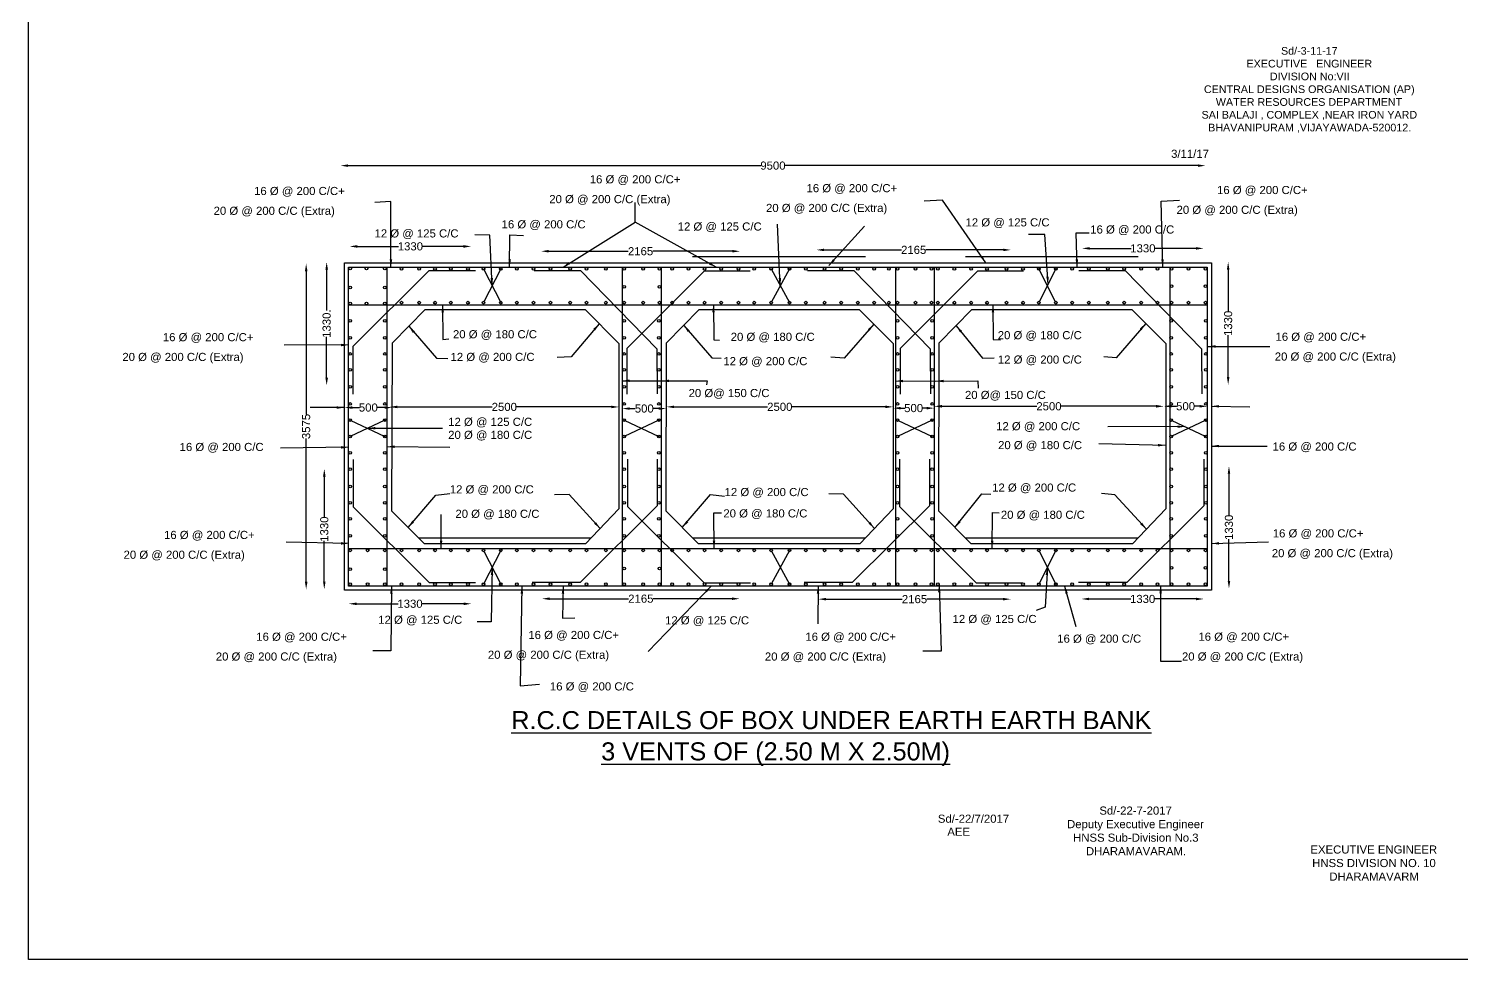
# Model space of a CAD drawing. Header units: millimetres. Extents: x 1713266 to 1740722, y 45603266 to 45623610.
# Drawn here: x 1713266 to 1729144, y 45603266 to 45613579 of the extents above; entities that cross this region are included whole.
import ezdxf

# ---------------------------------------------------------------- set-up
doc = ezdxf.new("R2010")
doc.units = ezdxf.units.MM
doc.header["$MEASUREMENT"] = 0
for name, color, linetype in [('DIMENSION', 7, 'Continuous'), ('DRAWING', 2, 'Continuous'), ('TEXT', 7, 'Continuous')]:
    doc.layers.add(name, color=color, linetype=linetype)
doc.styles.get("Standard").update_dxf_attribs({"font": 'arial.ttf', "height": 90})
doc.dimstyles.get("Standard").update_dxf_attribs({"dimtxt": 100, "dimasz": 85, "dimexe": 0.18, "dimexo": 0.0625, "dimgap": 0.09, "dimtad": 0, "dimdec": 0, "dimzin": 0, "dimdsep": 46, "dimtxsty": 'Standard', "dimcen": 0.09, "dimse1": 1, "dimse2": 1, "dimadec": 0, "dimazin": 0, "dimtfac": 1, "dimtdec": 0, "dimtofl": 0, "dimtmove": 0, "dimatfit": 3, "dimfxl": 1, "dimtolj": 1, "dimtzin": 0, "dimarcsym": 0})

# ---------------------------------------------------------------- blocks, each defined once
blk = doc.blocks.new('*D75')
at = {"layer": 'Defpoints', "color": 0, "transparency": 16777216}
for p in [(1716722, 45612042), (1726308, 45612061), (1726308, 45612052)]:
    blk.add_point(p, dxfattribs=at)
at = {"layer": 'DIMENSION', "color": 0, "lineweight": -2, "transparency": 16777216}
for p, q in [((1716807, 45612061), (1721381, 45612061)), ((1726224, 45612061), (1721650, 45612061))]:
    blk.add_line(p, q, dxfattribs=at)
at = {"layer": 'DIMENSION', "color": 0, "transparency": 16777216}
for points in [[(1716807, 45612075), (1716807, 45612047), (1716722, 45612061)], [(1726224, 45612075), (1726224, 45612047), (1726308, 45612061)]]:
    blk.add_solid(points, dxfattribs=at)
at = {"layer": 'DIMENSION', "color": 0, "transparency": 16777216, "insert": (1721515, 45612061), "char_height": 90, "attachment_point": 5}
blk.add_mtext('\\A1;9500', dxfattribs=at)
blk = doc.blocks.new('*D76')
at = {"layer": 'Defpoints', "color": 0, "transparency": 16777216}
for p in [(1716824, 45611156), (1718170, 45611171), (1718170, 45611166)]:
    blk.add_point(p, dxfattribs=at)
at = {"layer": 'DIMENSION', "color": 0, "lineweight": -2, "transparency": 16777216}
for p, q in [((1716909, 45611166), (1717367, 45611166)), ((1718085, 45611166), (1717627, 45611166))]:
    blk.add_line(p, q, dxfattribs=at)
at = {"layer": 'DIMENSION', "color": 0, "transparency": 16777216}
for points in [[(1716909, 45611180), (1716909, 45611151), (1716824, 45611166)], [(1718085, 45611180), (1718085, 45611151), (1718170, 45611166)]]:
    blk.add_solid(points, dxfattribs=at)
at = {"layer": 'DIMENSION', "color": 0, "transparency": 16777216, "insert": (1717497, 45611166), "char_height": 90, "attachment_point": 5}
blk.add_mtext('\\A1;1330', dxfattribs=at)
blk = doc.blocks.new('*D77')
at = {"layer": 'Defpoints', "color": 0, "transparency": 16777216}
for p in [(1718946, 45611122), (1721150, 45611124), (1721150, 45611112)]:
    blk.add_point(p, dxfattribs=at)
at = {"layer": 'DIMENSION', "color": 0, "lineweight": -2, "transparency": 16777216}
for p, q in [((1719030, 45611112), (1719912, 45611112)), ((1721064, 45611112), (1720183, 45611112))]:
    blk.add_line(p, q, dxfattribs=at)
at = {"layer": 'DIMENSION', "color": 0, "transparency": 16777216}
for points in [[(1719030, 45611127), (1719030, 45611098), (1718946, 45611112)], [(1721064, 45611127), (1721064, 45611098), (1721150, 45611112)]]:
    blk.add_solid(points, dxfattribs=at)
at = {"layer": 'DIMENSION', "color": 0, "transparency": 16777216, "insert": (1720048, 45611112), "char_height": 90, "attachment_point": 5}
blk.add_mtext('\\A1;2165', dxfattribs=at)
blk = doc.blocks.new('*D78')
at = {"layer": 'Defpoints', "color": 0, "transparency": 16777216}
for p in [(1721998, 45611124), (1724152, 45611130), (1724152, 45611127)]:
    blk.add_point(p, dxfattribs=at)
at = {"layer": 'DIMENSION', "color": 0, "lineweight": -2, "transparency": 16777216}
for p, q in [((1722082, 45611127), (1722939, 45611127)), ((1724067, 45611127), (1723210, 45611127))]:
    blk.add_line(p, q, dxfattribs=at)
at = {"layer": 'DIMENSION', "color": 0, "transparency": 16777216}
for points in [[(1722082, 45611141), (1722082, 45611113), (1721998, 45611127)], [(1724067, 45611141), (1724067, 45611113), (1724152, 45611127)]]:
    blk.add_solid(points, dxfattribs=at)
at = {"layer": 'DIMENSION', "color": 0, "transparency": 16777216, "insert": (1723075, 45611127), "char_height": 90, "attachment_point": 5}
blk.add_mtext('\\A1;2165', dxfattribs=at)
blk = doc.blocks.new('*D79')
at = {"layer": 'Defpoints', "color": 0, "transparency": 16777216}
for p in [(1724940, 45611156), (1726290, 45611161), (1726290, 45611144)]:
    blk.add_point(p, dxfattribs=at)
at = {"layer": 'DIMENSION', "color": 0, "lineweight": -2, "transparency": 16777216}
for p, q in [((1725024, 45611144), (1725485, 45611144)), ((1726205, 45611144), (1725745, 45611144))]:
    blk.add_line(p, q, dxfattribs=at)
at = {"layer": 'DIMENSION', "color": 0, "transparency": 16777216}
for points in [[(1725024, 45611158), (1725024, 45611130), (1724940, 45611144)], [(1726205, 45611158), (1726205, 45611130), (1726290, 45611144)]]:
    blk.add_solid(points, dxfattribs=at)
at = {"layer": 'DIMENSION', "color": 0, "transparency": 16777216, "insert": (1725615, 45611144), "char_height": 90, "attachment_point": 5}
blk.add_mtext('\\A1;1330', dxfattribs=at)
blk = doc.blocks.new('*D80')
at = {"layer": 'Defpoints', "color": 0, "transparency": 16777216}
for p in [(1726562, 45610992), (1726559, 45609633), (1726560, 45609633)]:
    blk.add_point(p, dxfattribs=at)
at = {"layer": 'DIMENSION', "color": 0, "lineweight": -2, "transparency": 16777216}
for p, q in [((1726560, 45610908), (1726560, 45610443)), ((1726560, 45609718), (1726560, 45610183))]:
    blk.add_line(p, q, dxfattribs=at)
at = {"layer": 'DIMENSION', "color": 0, "transparency": 16777216}
for points in [[(1726546, 45610908), (1726574, 45610908), (1726560, 45610992)], [(1726546, 45609718), (1726574, 45609718), (1726560, 45609633)]]:
    blk.add_solid(points, dxfattribs=at)
at = {"layer": 'DIMENSION', "color": 0, "transparency": 16777216, "insert": (1726560, 45610313), "char_height": 90, "attachment_point": 5, "rotation": 90}
blk.add_mtext('\\A1;1330', dxfattribs=at)
blk = doc.blocks.new('*D81')
at = {"layer": 'Defpoints', "color": 0, "transparency": 16777216}
for p in [(1725847, 45609394), (1725847, 45609394), (1726329, 45609388)]:
    blk.add_point(p, dxfattribs=at)
at = {"layer": 'DIMENSION', "color": 0, "lineweight": -2, "transparency": 16777216}
for p, q in [((1725932, 45609394), (1725989, 45609394)), ((1726244, 45609394), (1726187, 45609394))]:
    blk.add_line(p, q, dxfattribs=at)
at = {"layer": 'DIMENSION', "color": 0, "transparency": 16777216}
for points in [[(1725932, 45609409), (1725932, 45609380), (1725847, 45609394)], [(1726244, 45609409), (1726244, 45609380), (1726329, 45609394)]]:
    blk.add_solid(points, dxfattribs=at)
at = {"layer": 'DIMENSION', "color": 0, "transparency": 16777216, "insert": (1726088, 45609394), "char_height": 90, "attachment_point": 5}
blk.add_mtext('\\A1;500', dxfattribs=at)
blk = doc.blocks.new('*D82')
at = {"layer": 'Defpoints', "color": 0, "transparency": 16777216}
for p in [(1723302, 45609394), (1723302, 45609394), (1725847, 45609394)]:
    blk.add_point(p, dxfattribs=at)
at = {"layer": 'DIMENSION', "color": 0, "lineweight": -2, "transparency": 16777216}
for p, q in [((1723387, 45609394), (1724439, 45609394)), ((1725762, 45609394), (1724710, 45609394))]:
    blk.add_line(p, q, dxfattribs=at)
at = {"layer": 'DIMENSION', "color": 0, "transparency": 16777216}
for points in [[(1723387, 45609409), (1723387, 45609380), (1723302, 45609394)], [(1725762, 45609409), (1725762, 45609380), (1725847, 45609394)]]:
    blk.add_solid(points, dxfattribs=at)
at = {"layer": 'DIMENSION', "color": 0, "transparency": 16777216, "insert": (1724574, 45609394), "char_height": 90, "attachment_point": 5}
blk.add_mtext('\\A1;2500', dxfattribs=at)
blk = doc.blocks.new('*D83')
at = {"layer": 'Defpoints', "color": 0, "transparency": 16777216}
for p in [(1726542, 45608732), (1726561, 45607374), (1726569, 45607374)]:
    blk.add_point(p, dxfattribs=at)
at = {"layer": 'DIMENSION', "color": 0, "lineweight": -2, "transparency": 16777216}
for p, q in [((1726569, 45608648), (1726569, 45608183)), ((1726569, 45607458), (1726569, 45607923))]:
    blk.add_line(p, q, dxfattribs=at)
at = {"layer": 'DIMENSION', "color": 0, "transparency": 16777216}
for points in [[(1726555, 45608648), (1726583, 45608648), (1726569, 45608732)], [(1726555, 45607458), (1726583, 45607458), (1726569, 45607374)]]:
    blk.add_solid(points, dxfattribs=at)
at = {"layer": 'DIMENSION', "color": 0, "transparency": 16777216, "insert": (1726569, 45608053), "char_height": 90, "attachment_point": 5, "rotation": 90}
blk.add_mtext('\\A1;1330', dxfattribs=at)
blk = doc.blocks.new('*D84')
at = {"layer": 'Defpoints', "color": 0, "transparency": 16777216}
for p in [(1724934, 45607262), (1724934, 45607259), (1726290, 45607268)]:
    blk.add_point(p, dxfattribs=at)
at = {"layer": 'DIMENSION', "color": 0, "lineweight": -2, "transparency": 16777216}
for p, q in [((1725018, 45607259), (1725482, 45607259)), ((1726205, 45607259), (1725742, 45607259))]:
    blk.add_line(p, q, dxfattribs=at)
at = {"layer": 'DIMENSION', "color": 0, "transparency": 16777216}
for points in [[(1725018, 45607273), (1725018, 45607245), (1724934, 45607259)], [(1726205, 45607273), (1726205, 45607245), (1726290, 45607259)]]:
    blk.add_solid(points, dxfattribs=at)
at = {"layer": 'DIMENSION', "color": 0, "transparency": 16777216, "insert": (1725612, 45607259), "char_height": 90, "attachment_point": 5}
blk.add_mtext('\\A1;1330', dxfattribs=at)
blk = doc.blocks.new('*D85')
at = {"layer": 'Defpoints', "color": 0, "transparency": 16777216}
for p in [(1722016, 45607261), (1722016, 45607257), (1724150, 45607276)]:
    blk.add_point(p, dxfattribs=at)
at = {"layer": 'DIMENSION', "color": 0, "lineweight": -2, "transparency": 16777216}
for p, q in [((1722102, 45607257), (1722948, 45607257)), ((1724066, 45607257), (1723219, 45607257))]:
    blk.add_line(p, q, dxfattribs=at)
at = {"layer": 'DIMENSION', "color": 0, "transparency": 16777216}
for points in [[(1722102, 45607271), (1722102, 45607243), (1722016, 45607257)], [(1724066, 45607271), (1724066, 45607243), (1724150, 45607257)]]:
    blk.add_solid(points, dxfattribs=at)
at = {"layer": 'DIMENSION', "color": 0, "transparency": 16777216, "insert": (1723084, 45607257), "char_height": 90, "attachment_point": 5}
blk.add_mtext('\\A1;2165', dxfattribs=at)
blk = doc.blocks.new('*D86')
at = {"layer": 'Defpoints', "color": 0, "transparency": 16777216}
for p in [(1718956, 45607262), (1718956, 45607262), (1721146, 45607262)]:
    blk.add_point(p, dxfattribs=at)
at = {"layer": 'DIMENSION', "color": 0, "lineweight": -2, "transparency": 16777216}
for p, q in [((1719041, 45607262), (1719916, 45607262)), ((1721062, 45607262), (1720187, 45607262))]:
    blk.add_line(p, q, dxfattribs=at)
at = {"layer": 'DIMENSION', "color": 0, "transparency": 16777216}
for points in [[(1719041, 45607276), (1719041, 45607248), (1718956, 45607262)], [(1721062, 45607276), (1721062, 45607248), (1721146, 45607262)]]:
    blk.add_solid(points, dxfattribs=at)
at = {"layer": 'DIMENSION', "color": 0, "transparency": 16777216, "insert": (1720051, 45607262), "char_height": 90, "attachment_point": 5}
blk.add_mtext('\\A1;2165', dxfattribs=at)
blk = doc.blocks.new('*D87')
at = {"layer": 'Defpoints', "color": 0, "transparency": 16777216}
for p in [(1716814, 45607206), (1716814, 45607198), (1718172, 45607204)]:
    blk.add_point(p, dxfattribs=at)
at = {"layer": 'DIMENSION', "color": 0, "lineweight": -2, "transparency": 16777216}
for p, q in [((1716900, 45607206), (1717363, 45607206)), ((1718087, 45607206), (1717623, 45607206))]:
    blk.add_line(p, q, dxfattribs=at)
at = {"layer": 'DIMENSION', "color": 0, "transparency": 16777216}
for points in [[(1716900, 45607220), (1716900, 45607191), (1716814, 45607206)], [(1718087, 45607220), (1718087, 45607191), (1718172, 45607206)]]:
    blk.add_solid(points, dxfattribs=at)
at = {"layer": 'DIMENSION', "color": 0, "transparency": 16777216, "insert": (1717493, 45607206), "char_height": 90, "attachment_point": 5}
blk.add_mtext('\\A1;1330', dxfattribs=at)
blk = doc.blocks.new('*D88')
at = {"layer": 'Defpoints', "color": 0, "transparency": 16777216}
for p in [(1716543, 45608700), (1716543, 45608700), (1716548, 45607366)]:
    blk.add_point(p, dxfattribs=at)
at = {"layer": 'DIMENSION', "color": 0, "lineweight": -2, "transparency": 16777216}
for p, q in [((1716543, 45608616), (1716543, 45608163)), ((1716543, 45607451), (1716543, 45607903))]:
    blk.add_line(p, q, dxfattribs=at)
at = {"layer": 'DIMENSION', "color": 0, "transparency": 16777216}
for points in [[(1716529, 45608616), (1716557, 45608616), (1716543, 45608700)], [(1716529, 45607451), (1716557, 45607451), (1716543, 45607366)]]:
    blk.add_solid(points, dxfattribs=at)
at = {"layer": 'DIMENSION', "color": 0, "transparency": 16777216, "insert": (1716543, 45608033), "char_height": 90, "attachment_point": 5, "rotation": 90}
blk.add_mtext('\\A1;1330', dxfattribs=at)
blk = doc.blocks.new('*D89')
at = {"layer": 'Defpoints', "color": 0, "transparency": 16777216}
for p in [(1716554, 45610993), (1716569, 45610993), (1716577, 45609626)]:
    blk.add_point(p, dxfattribs=at)
at = {"layer": 'DIMENSION', "color": 0, "lineweight": -2, "transparency": 16777216}
for p, q in [((1716569, 45610908), (1716569, 45610455)), ((1716569, 45609712), (1716569, 45610165))]:
    blk.add_line(p, q, dxfattribs=at)
at = {"layer": 'DIMENSION', "color": 0, "transparency": 16777216}
for points in [[(1716555, 45610908), (1716584, 45610908), (1716569, 45610993)], [(1716555, 45609712), (1716584, 45609712), (1716569, 45609626)]]:
    blk.add_solid(points, dxfattribs=at)
at = {"layer": 'DIMENSION', "color": 0, "transparency": 16777216, "insert": (1716569, 45610310), "char_height": 90, "attachment_point": 5, "rotation": 90}
blk.add_mtext('\\A1;1330.', dxfattribs=at)
blk = doc.blocks.new('*D90')
at = {"layer": 'Defpoints', "color": 0, "transparency": 16777216}
for p in [(1716338, 45610974), (1716324, 45607367), (1716342, 45607367)]:
    blk.add_point(p, dxfattribs=at)
at = {"layer": 'DIMENSION', "color": 0, "lineweight": -2, "transparency": 16777216}
for p, q in [((1716342, 45610889), (1716342, 45609305)), ((1716342, 45607452), (1716342, 45609036))]:
    blk.add_line(p, q, dxfattribs=at)
at = {"layer": 'DIMENSION', "color": 0, "transparency": 16777216}
for points in [[(1716328, 45610889), (1716357, 45610889), (1716342, 45610974)], [(1716328, 45607452), (1716357, 45607452), (1716342, 45607367)]]:
    blk.add_solid(points, dxfattribs=at)
at = {"layer": 'DIMENSION', "color": 0, "transparency": 16777216, "insert": (1716342, 45609170), "char_height": 90, "attachment_point": 5, "rotation": 90}
blk.add_mtext('\\A1;3575', dxfattribs=at)
blk = doc.blocks.new('*D91')
at = {"layer": 'Defpoints', "color": 0, "transparency": 16777216}
for p in [(1716766, 45609382), (1717296, 45609380), (1717296, 45609380)]:
    blk.add_point(p, dxfattribs=at)
at = {"layer": 'DIMENSION', "color": 0, "lineweight": -2, "transparency": 16777216}
for p, q in [((1716852, 45609380), (1716932, 45609380)), ((1717211, 45609380), (1717130, 45609380))]:
    blk.add_line(p, q, dxfattribs=at)
at = {"layer": 'DIMENSION', "color": 0, "transparency": 16777216}
for points in [[(1716852, 45609394), (1716852, 45609366), (1716766, 45609380)], [(1717211, 45609394), (1717211, 45609366), (1717296, 45609380)]]:
    blk.add_solid(points, dxfattribs=at)
at = {"layer": 'DIMENSION', "color": 0, "transparency": 16777216, "insert": (1717031, 45609380), "char_height": 90, "attachment_point": 5}
blk.add_mtext('\\A1;500', dxfattribs=at)
blk = doc.blocks.new('*D92')
at = {"layer": 'Defpoints', "color": 0, "transparency": 16777216}
for p in [(1717267, 45609375), (1719808, 45609387), (1719808, 45609375)]:
    blk.add_point(p, dxfattribs=at)
at = {"layer": 'DIMENSION', "color": 0, "lineweight": -2, "transparency": 16777216}
for p, q in [((1717352, 45609387), (1718403, 45609387)), ((1719724, 45609387), (1718673, 45609387))]:
    blk.add_line(p, q, dxfattribs=at)
at = {"layer": 'DIMENSION', "color": 0, "transparency": 16777216}
for points in [[(1717352, 45609401), (1717352, 45609373), (1717267, 45609387)], [(1719724, 45609401), (1719724, 45609373), (1719808, 45609387)]]:
    blk.add_solid(points, dxfattribs=at)
at = {"layer": 'DIMENSION', "color": 0, "transparency": 16777216, "insert": (1718538, 45609387), "char_height": 90, "attachment_point": 5}
blk.add_mtext('\\A1;2500', dxfattribs=at)
blk = doc.blocks.new('*D93')
at = {"layer": 'Defpoints', "color": 0, "transparency": 16777216}
for p in [(1719844, 45609387), (1720334, 45609385), (1720334, 45609369)]:
    blk.add_point(p, dxfattribs=at)
at = {"layer": 'DIMENSION', "color": 0, "lineweight": -2, "transparency": 16777216}
for p, q in [((1719928, 45609369), (1719989, 45609369)), ((1720249, 45609369), (1720188, 45609369))]:
    blk.add_line(p, q, dxfattribs=at)
at = {"layer": 'DIMENSION', "color": 0, "transparency": 16777216}
for points in [[(1719928, 45609383), (1719928, 45609355), (1719844, 45609369)], [(1720249, 45609383), (1720249, 45609355), (1720334, 45609369)]]:
    blk.add_solid(points, dxfattribs=at)
at = {"layer": 'DIMENSION', "color": 0, "transparency": 16777216, "insert": (1720089, 45609369), "char_height": 90, "attachment_point": 5}
blk.add_mtext('\\A1;500', dxfattribs=at)
blk = doc.blocks.new('*D94')
at = {"layer": 'Defpoints', "color": 0, "transparency": 16777216}
for p in [(1720334, 45609369), (1722847, 45609388), (1722847, 45609369)]:
    blk.add_point(p, dxfattribs=at)
at = {"layer": 'DIMENSION', "color": 0, "lineweight": -2, "transparency": 16777216}
for p, q in [((1720419, 45609388), (1721455, 45609388)), ((1722762, 45609388), (1721726, 45609388))]:
    blk.add_line(p, q, dxfattribs=at)
at = {"layer": 'DIMENSION', "color": 0, "transparency": 16777216}
for points in [[(1720419, 45609402), (1720419, 45609374), (1720334, 45609388)], [(1722762, 45609402), (1722762, 45609374), (1722847, 45609388)]]:
    blk.add_solid(points, dxfattribs=at)
at = {"layer": 'DIMENSION', "color": 0, "transparency": 16777216, "insert": (1721591, 45609388), "char_height": 90, "attachment_point": 5}
blk.add_mtext('\\A1;2500', dxfattribs=at)
blk = doc.blocks.new('*D95')
at = {"layer": 'Defpoints', "color": 0, "transparency": 16777216}
for p in [(1722847, 45609388), (1723302, 45609388), (1723302, 45609374)]:
    blk.add_point(p, dxfattribs=at)
at = {"layer": 'DIMENSION', "color": 0, "lineweight": -2, "transparency": 16777216}
for p, q in [((1722932, 45609374), (1722975, 45609374)), ((1723217, 45609374), (1723174, 45609374))]:
    blk.add_line(p, q, dxfattribs=at)
at = {"layer": 'DIMENSION', "color": 0, "transparency": 16777216}
for points in [[(1722932, 45609388), (1722932, 45609359), (1722847, 45609374)], [(1723217, 45609388), (1723217, 45609359), (1723302, 45609374)]]:
    blk.add_solid(points, dxfattribs=at)
at = {"layer": 'DIMENSION', "color": 0, "transparency": 16777216, "insert": (1723074, 45609374), "char_height": 90, "attachment_point": 5}
blk.add_mtext('\\A1;500', dxfattribs=at)

msp = doc.modelspace()

# ---------------------------------------------------------------- linework, layer by layer
at = {"layer": 'DRAWING', "color": 0}
for points in [[(1713266.5, 45623148), (1740296, 45623148), (1740296, 45603266), (1713266.5, 45603266)], [(1716766.5, 45610983), (1726375, 45610983), (1726375, 45607356.5), (1716766.5, 45607356.5)], [(1716812.5, 45610937), (1726329, 45610937), (1726329, 45607402.5), (1716812.5, 45607402.5)]]:
    msp.add_lwpolyline(points, close=True, dxfattribs=at)
for points in [[(1720625.3, 45611055.4), (1722540.3, 45611055.4)], [(1723647.3, 45611055.4), (1725562.3, 45611055.4)], [(1716864.5, 45609530), (1716864.5, 45610061), (1717706, 45610899), (1718219.5, 45610899)], [(1717236.5, 45610937), (1717236.5, 45607402.5)], [(1718498, 45610918), (1718308, 45610542.5)], [(1718308, 45610918), (1718498, 45610542.5)], [(1718869.5, 45610899), (1719382, 45610899), (1720229.5, 45610030), (1720232.5, 45609534)], [(1719843.5, 45610937), (1719843.5, 45607402.5)], [(1719899.5, 45609528.5), (1719899.5, 45610037.5), (1720755.5, 45610896), (1721264, 45610896)], [(1720278, 45610937), (1720278, 45607402.5)], [(1721494.5, 45610918), (1721698, 45610542.5)], [(1721698, 45610918), (1721494.5, 45610542.5)], [(1721899, 45610899), (1722411.5, 45610899), (1723259, 45610030), (1723262, 45609534)], [(1722872, 45610937), (1722872, 45607402.5)], [(1722929, 45609528.5), (1722929, 45610037.5), (1723785, 45610896), (1724293.5, 45610896)], [(1723302, 45610937), (1723302, 45607402.5)], [(1724649, 45610918), (1724463, 45610542.5)], [(1724649, 45610542.5), (1724463, 45610918)], [(1724905.5, 45610899), (1725418, 45610899), (1726265.5, 45610030), (1726268.5, 45609534)], [(1725913, 45610937), (1725913, 45607402.5)], [(1716812.5, 45610519.5), (1726329, 45610519.5)], [(1717298, 45610096.5), (1717659.5, 45610466), (1719432.5, 45610466), (1719808.5, 45610090), (1719808.5, 45608257), (1719439, 45607869.5), (1717652, 45607869.5), (1717291.7, 45608233.7), (1717298, 45610096.5)], [(1720336.5, 45610096.5), (1720698, 45610466), (1722471, 45610466), (1722847, 45610090), (1722847, 45608257), (1722477.5, 45607869.5), (1720690.5, 45607869.5), (1720330.2, 45608233.7), (1720336.5, 45610096.5)], [(1723358.5, 45610096.5), (1723720, 45610466), (1725493, 45610466), (1725869, 45610090), (1725869, 45608257), (1725499.5, 45607869.5), (1723712.5, 45607869.5), (1723352.2, 45608233.7), (1723358.5, 45610096.5)], [(1717214.5, 45609242), (1716830.5, 45609060.5)], [(1716830.5, 45609242), (1717214.5, 45609060.5)], [(1719867.5, 45609242), (1720251.5, 45609060.5)], [(1720251.5, 45609242), (1719867.5, 45609060.5)], [(1722894.5, 45609242), (1723278.5, 45609060.5)], [(1723278.5, 45609242), (1722894.5, 45609060.5)], [(1725928.5, 45609242), (1726312.5, 45609060.5)], [(1726312.5, 45609242), (1725928.5, 45609060.5)], [(1716862, 45608804), (1716862, 45608279.5), (1717704.5, 45607440.5), (1718218, 45607440.5)], [(1718845, 45607445), (1719383.5, 45607445), (1720237.5, 45608294), (1720237.5, 45608807)], [(1719902.5, 45608808), (1719902.5, 45608284), (1720752, 45607436.5), (1721266.5, 45607436.5)], [(1721859.5, 45607445), (1722398, 45607445), (1723252, 45608294), (1723252, 45608807)], [(1722917, 45608808), (1722917, 45608284), (1723766.5, 45607436.5), (1724281, 45607436.5)], [(1724900.5, 45607445), (1725439, 45607445), (1726293, 45608294), (1726293, 45608807)], [(1716812.5, 45607818.5), (1726329, 45607818.5)], [(1717586.8, 45607935.4), (1719501.8, 45607935.4)], [(1720625.3, 45607935.4), (1722540.3, 45607935.4)], [(1723647.3, 45607935.4), (1725562.3, 45607935.4)], [(1718498, 45607798), (1718308, 45607422.5)], [(1718308, 45607798), (1718498, 45607422.5)], [(1721698, 45607798), (1721494.5, 45607422.5)], [(1721494.5, 45607798), (1721698, 45607422.5)], [(1724649, 45607798), (1724463, 45607422.5)], [(1724463, 45607798), (1724650.5, 45607421.5)]]:
    msp.add_lwpolyline(points, dxfattribs=at)
for centre in [(1716830.5, 45610920), (1717010, 45610920), (1717214.5, 45610920), (1717398.5, 45610918), (1717594.5, 45610918), (1717770, 45610918), (1717945.5, 45610918), (1718135.5, 45610918), (1718308, 45610918), (1718498, 45610918), (1718677.5, 45610918), (1718861.5, 45610918), (1719048.5, 45610918), (1719267.5, 45610918), (1719448.5, 45610918), (1719664.5, 45610918), (1719866.5, 45610918), (1720075.5, 45610918), (1720256.5, 45610918), (1720399, 45610918), (1720580, 45610918), (1720758, 45610918), (1720941.5, 45610918), (1721132.5, 45610918), (1721308.5, 45610918), (1721494.5, 45610918), (1721698, 45610918), (1721879, 45610918), (1722088, 45610918), (1722270.5, 45610918), (1722456.5, 45610918), (1722636, 45610918), (1722801, 45610918), (1722897, 45610918), (1723096, 45610918), (1723272.5, 45610918), (1723341.5, 45610918), (1723525.5, 45610918), (1723710.5, 45610918), (1723887.5, 45610918), (1724104.5, 45610918), (1724286.5, 45610918), (1724463, 45610918), (1724649, 45610918), (1724831, 45610918), (1725017, 45610918), (1725227, 45610918), (1725408, 45610918), (1725596.5, 45610918), (1725777.5, 45610918), (1725933.5, 45610918), (1726121.5, 45610918), (1726309, 45610918), (1716830.5, 45610711), (1717214.5, 45610711), (1719866.5, 45610717), (1720256.5, 45610717), (1725933.5, 45610725), (1726309, 45610725), (1716830.5, 45610534.5), (1717010, 45610534.5), (1717214.5, 45610534.5), (1717398.5, 45610542.5), (1717594.5, 45610542.5), (1717770, 45610542.5), (1717945.5, 45610542.5), (1718135.5, 45610542.5), (1718308, 45610542.5), (1718498, 45610542.5), (1718677.5, 45610542.5), (1718861.5, 45610542.5), (1719048.5, 45610542.5), (1719267.5, 45610542.5), (1719448.5, 45610542.5), (1719664.5, 45610542.5), (1719866.5, 45610542.5), (1720075.5, 45610542.5), (1720256.5, 45610542.5), (1720399, 45610542.5), (1720580, 45610542.5), (1720758, 45610542.5), (1720941.5, 45610542.5), (1721132.5, 45610542.5), (1721308.5, 45610542.5), (1721494.5, 45610542.5), (1721698, 45610542.5), (1721879, 45610542.5), (1722088, 45610542.5), (1722270.5, 45610542.5), (1722456.5, 45610542.5), (1722636, 45610542.5), (1722801, 45610542.5), (1722897, 45610542.5), (1723096, 45610542.5), (1723272.5, 45610542.5), (1723341.5, 45610542.5), (1723525.5, 45610542.5), (1723710.5, 45610542.5), (1723887.5, 45610542.5), (1724104.5, 45610542.5), (1724286.5, 45610542.5), (1724463, 45610542.5), (1724649, 45610542.5), (1724831, 45610542.5), (1725017, 45610542.5), (1725227, 45610542.5), (1725408, 45610542.5), (1725596.5, 45610542.5), (1725777.5, 45610542.5), (1725933.5, 45610542.5), (1726121.5, 45610542.5), (1726309, 45610542.5), (1716830.5, 45610342.5), (1717214.5, 45610342.5), (1719867.5, 45610342.5), (1720251.5, 45610342.5), (1722894.5, 45610342.5), (1723278.5, 45610342.5), (1725928.5, 45610342.5), (1726312.5, 45610342.5), (1716830.5, 45610152.5), (1717214.5, 45610152.5), (1719867.5, 45610152.5), (1720251.5, 45610152.5), (1722894.5, 45610152.5), (1723278.5, 45610152.5), (1725928.5, 45610152.5), (1726312.5, 45610152.5), (1716830.5, 45609974), (1717214.5, 45609974), (1719867.5, 45609974), (1720251.5, 45609974), (1722894.5, 45609974), (1723278.5, 45609974), (1725928.5, 45609974), (1726312.5, 45609974), (1716830.5, 45609798.5), (1717214.5, 45609798.5), (1719867.5, 45609798.5), (1720251.5, 45609798.5), (1722894.5, 45609798.5), (1723278.5, 45609798.5), (1725928.5, 45609798.5), (1726312.5, 45609798.5), (1716830.5, 45609610.5), (1717214.5, 45609610.5), (1719867.5, 45609610.5), (1720251.5, 45609610.5), (1722894.5, 45609610.5), (1723278.5, 45609610.5), (1725928.5, 45609610.5), (1726312.5, 45609610.5), (1716830.5, 45609420), (1717214.5, 45609420), (1719867.5, 45609420), (1720251.5, 45609420), (1722894.5, 45609420), (1723278.5, 45609420), (1725928.5, 45609420), (1726312.5, 45609420), (1716830.5, 45609242), (1717214.5, 45609242), (1719867.5, 45609242), (1720251.5, 45609242), (1722894.5, 45609242), (1723278.5, 45609242), (1725928.5, 45609242), (1726312.5, 45609242), (1716830.5, 45609060.5), (1717214.5, 45609060.5), (1719867.5, 45609060.5), (1720251.5, 45609060.5), (1722894.5, 45609060.5), (1723278.5, 45609060.5), (1725928.5, 45609060.5), (1726312.5, 45609060.5), (1716830.5, 45608877.5), (1717214.5, 45608877.5), (1719867.5, 45608877.5), (1720251.5, 45608877.5), (1722894.5, 45608877.5), (1723278.5, 45608877.5), (1725928.5, 45608877.5), (1726312.5, 45608877.5), (1716830.5, 45608698), (1717214.5, 45608698), (1719867.5, 45608698), (1720251.5, 45608698), (1722894.5, 45608698), (1723278.5, 45608698), (1725928.5, 45608698), (1726312.5, 45608698), (1716830.5, 45608506), (1717214.5, 45608506), (1719867.5, 45608506), (1720251.5, 45608506), (1722894.5, 45608506), (1723278.5, 45608506), (1725928.5, 45608506), (1726312.5, 45608506), (1716830.5, 45608325.5), (1717214.5, 45608325.5), (1719867.5, 45608325.5), (1720251.5, 45608325.5), (1722894.5, 45608325.5), (1723278.5, 45608325.5), (1725928.5, 45608325.5), (1726312.5, 45608325.5), (1716830.5, 45608146), (1717214.5, 45608146), (1719867.5, 45608146), (1720251.5, 45608146), (1722894.5, 45608146), (1723278.5, 45608146), (1725928.5, 45608146), (1726312.5, 45608146), (1716830.5, 45607958), (1717214.5, 45607958), (1719867.5, 45607958), (1720251.5, 45607958), (1722894.5, 45607958), (1723278.5, 45607958), (1725928.5, 45607958), (1726312.5, 45607958), (1716830.5, 45607798), (1717023.5, 45607798), (1717214.5, 45607798), (1717398.5, 45607798), (1717594.5, 45607798), (1717770, 45607798), (1717945.5, 45607798), (1718135.5, 45607798), (1718308, 45607798), (1718498, 45607798), (1718677.5, 45607798), (1718861.5, 45607798), (1719048.5, 45607798), (1719267.5, 45607798), (1719448.5, 45607798), (1719664.5, 45607798), (1719866.5, 45607798), (1720075.5, 45607798), (1720256.5, 45607798), (1720399, 45607798), (1720580, 45607798), (1720758, 45607798), (1720941.5, 45607798), (1721132.5, 45607798), (1721308.5, 45607798), (1721494.5, 45607798), (1721698, 45607798), (1721879, 45607798), (1722088, 45607798), (1722270.5, 45607798), (1722456.5, 45607798), (1722636, 45607798), (1722801, 45607798), (1722897, 45607798), (1723096, 45607798), (1723272.5, 45607798), (1723341.5, 45607798), (1723525.5, 45607798), (1723710.5, 45607798), (1723887.5, 45607798), (1724104.5, 45607798), (1724286.5, 45607798), (1724463, 45607798), (1724649, 45607798), (1724831, 45607798), (1725017, 45607798), (1725227, 45607798), (1725408, 45607798), (1725596.5, 45607798), (1725777.5, 45607798), (1725933.5, 45607798), (1726121.5, 45607798), (1726309, 45607798), (1716830.5, 45607589.5), (1717214.5, 45607589.5), (1719866.5, 45607597), (1720256.5, 45607597), (1725933.5, 45607605), (1726309, 45607605), (1716830.5, 45607422.5), (1717023.5, 45607422.5), (1717214.5, 45607422.5), (1717398.5, 45607422.5), (1717594.5, 45607422.5), (1717770, 45607422.5), (1717945.5, 45607422.5), (1718135.5, 45607422.5), (1718308, 45607422.5), (1718498, 45607422.5), (1718677.5, 45607422.5), (1718861.5, 45607422.5), (1719048.5, 45607422.5), (1719267.5, 45607422.5), (1719448.5, 45607422.5), (1719664.5, 45607422.5), (1719866.5, 45607422.5), (1720075.5, 45607422.5), (1720256.5, 45607422.5), (1720399, 45607422.5), (1720580, 45607422.5), (1720758, 45607422.5), (1720941.5, 45607422.5), (1721132.5, 45607422.5), (1721308.5, 45607422.5), (1721494.5, 45607422.5), (1721698, 45607422.5), (1721879, 45607422.5), (1722088, 45607422.5), (1722270.5, 45607422.5), (1722456.5, 45607422.5), (1722636, 45607422.5), (1722801, 45607422.5), (1722897, 45607422.5), (1723096, 45607422.5), (1723272.5, 45607422.5), (1723341.5, 45607422.5), (1723525.5, 45607422.5), (1723710.5, 45607422.5), (1723887.5, 45607422.5), (1724104.5, 45607422.5), (1724286.5, 45607422.5), (1724463, 45607422.5), (1724649, 45607422.5), (1724831, 45607422.5), (1725017, 45607422.5), (1725227, 45607422.5), (1725408, 45607422.5), (1725596.5, 45607422.5), (1725777.5, 45607422.5), (1725933.5, 45607422.5), (1726121.5, 45607422.5), (1726309, 45607422.5)]:
    msp.add_circle(centre, 15, dxfattribs=at)

# ---------------------------------------------------------------- texts
at = {"layer": 'DIMENSION', "color": 0}
for s, p in [('Sd/-22/7/2017', (1723343, 45604779.5)), ('   AEE', (1723343, 45604634.9))]:
    msp.add_text(s, height=90, dxfattribs=at).set_placement(p)
at = {"layer": 'DIMENSION', "color": 0, "attachment_point": 1}
for s, insert, char_height, width in [('\\A1;\\pi1144.4;Sd/-3-11-17\\P\\pi761.92;EXECUTIVE   ENGINEER\\P\\pi1020.4;DIVISION No:VII  \\P\\pi289.87;CENTRAL DESIGNS ORGANISATION (AP)\\P\\pi422.01;WATER RESOURCES DEPARTMENT \\P\\pi264.07;SAI BALAJI , COMPLEX ,NEAR IRON YARD  \\P\\pi336.95;BHAVANIPURAM ,VIJAYAWADA-520012.', (1726001.5, 45613375.4), 85, 2905.179), ('\\pi444.17;Sd/-{\\A1;22-7-2017\\P\\pi86.069;Deputy Executive Engineer  \\P\\pi153.02;HNSS Sub-Division No.3 \\P\\pi295.32;DHARAMAVARAM.}', (1724688.5, 45604959.4), 90, 1680.775), ('\\pi5.8791;EXECUTIVE ENGINEER  \\P\\pi25.586;HNSS DIVISION NO. 10  \\P\\pi215.87;DHARAMAVARM', (1727465.6, 45604528.3), 90, 1404.487)]:
    msp.add_mtext(s, dxfattribs=dict(at, insert=insert, char_height=char_height, width=width))
at = {"layer": 'TEXT', "color": 0}
for s, height, p in [('3/11/17', 90, (1725927.6, 45612147.3)), ('16 Ø @ 200 C/C+', 90, (1719485.1, 45611864.3)), ('16 Ø @ 200 C/C+', 90, (1715765, 45611735)), ('16 Ø @ 200 C/C+', 90, (1721887.1, 45611766.3)), ('16 Ø @ 200 C/C+', 90, (1726437.1, 45611745.8)), ('20 Ø @ 200 C/C (Extra)', 90, (1719036.5, 45611645)), ('20 Ø @ 200 C/C (Extra)', 90, (1721438.5, 45611547)), ('20 Ø @ 200 C/C (Extra)', 90, (1715316.4, 45611515.7)), ('12 Ø @ 125 C/C', 90, (1723649.5, 45611387.5)), ('20 Ø @ 200 C/C (Extra)', 90, (1725988.5, 45611526.5)), ('12 Ø @ 125 C/C', 90, (1717099.7, 45611265)), ('16 Ø @ 200 C/C', 90, (1718508.2, 45611365.7)), ('12 Ø @ 125 C/C', 90, (1720459.5, 45611341.5)), ('16 Ø @ 200 C/C', 90, (1725031.5, 45611308.5)), ('16 Ø @ 200 C/C+', 90, (1714753.6, 45610115.3)), ('20 Ø @ 180 C/C', 90, (1717969.1, 45610147.7)), ('20 Ø @ 180 C/C', 90, (1721047.1, 45610119.2)), ('20 Ø @ 180 C/C', 90, (1724006.6, 45610137.2)), ('16 Ø @ 200 C/C+', 90, (1727084.6, 45610119.8)), ('20 Ø @ 200 C/C (Extra)', 90, (1714305, 45609896)), ('12 Ø @ 200 C/C', 90, (1717942.2, 45609896.4)), ('12 Ø @ 200 C/C', 90, (1720965.5, 45609849.5)), ('12 Ø @ 200 C/C', 90, (1724008, 45609867)), ('20 Ø @ 200 C/C (Extra)', 90, (1727076.5, 45609900.5)), ('20 Ø@ 150 C/C', 90, (1720580.4, 45609496.1)), ('20 Ø@ 150 C/C', 90, (1723643.5, 45609475)), ('12 Ø @ 125 C/C', 90, (1717916.3, 45609177.3)), ('20 Ø @ 180 C/C', 90, (1717916.3, 45609032.8)), ('12 Ø @ 200 C/C', 90, (1723988.5, 45609128.5)), ('16 Ø @ 200 C/C', 90, (1714939.5, 45608898.5)), ('20 Ø @ 180 C/C', 90, (1724010.1, 45608919.2)), ('16 Ø @ 200 C/C', 90, (1727052.5, 45608903.5)), ('12 Ø @ 200 C/C', 90, (1717933.5, 45608428.5)), ('12 Ø @ 200 C/C', 90, (1720979.5, 45608399)), ('12 Ø @ 200 C/C', 90, (1723944.5, 45608448.5)), ('20 Ø @ 180 C/C', 90, (1717996.1, 45608158.2)), ('20 Ø @ 180 C/C', 90, (1720965.6, 45608162.7)), ('20 Ø @ 180 C/C', 90, (1724041.1, 45608147.2)), ('16 Ø @ 200 C/C+', 90, (1714767.1, 45607923.8)), ('16 Ø @ 200 C/C+', 90, (1727054.5, 45607941.3)), ('20 Ø @ 200 C/C (Extra)', 90, (1727043.5, 45607722)), ('20 Ø @ 200 C/C (Extra)', 90, (1714318.5, 45607704.5)), ('12 Ø @ 125 C/C', 90, (1717141, 45606984)), ('12 Ø @ 125 C/C', 90, (1720319.5, 45606977.5)), ('12 Ø @ 125 C/C', 90, (1723506, 45606992.5)), ('16 Ø @ 200 C/C+', 90, (1715789.1, 45606795.8)), ('16 Ø @ 200 C/C+', 90, (1718804.6, 45606815.3)), ('16 Ø @ 200 C/C+', 90, (1721874.6, 45606795.8)), ('16 Ø @ 200 C/C', 90, (1724665.5, 45606774.5)), ('16 Ø @ 200 C/C+', 90, (1726230.5, 45606796.3)), ('20 Ø @ 200 C/C (Extra)', 90, (1715340.5, 45606576.5)), ('20 Ø @ 200 C/C (Extra)', 90, (1718356, 45606596)), ('20 Ø @ 200 C/C (Extra)', 90, (1721426, 45606576.5)), ('20 Ø @ 200 C/C (Extra)', 90, (1726048, 45606577)), ('16 Ø @ 200 C/C', 90, (1719043, 45606245.5)), ('%%UR.C.C DETAILS OF BOX UNDER EARTH EARTH BANK', 200, (1718615.4, 45605816.7)), ('%%U3 VENTS OF (2.50 M X 2.50M)', 200, (1719611.7, 45605470.4))]:
    msp.add_text(s, height=height, dxfattribs=at).set_placement(p)

# ---------------------------------------------------------------- dimensions: what is measured, and where the dimension line sits
at = {"layer": 'DIMENSION', "color": 0}
for base, p1, p2, text, picture, middle in [((1726308.5, 45612061), (1716722, 45612042.5), (1726308.5, 45612051.5), '9500', '*D75', (1721515.2, 45612061)), ((1718170, 45611165.5), (1716824, 45611156.5), (1718170, 45611171), '1330', '*D76', (1717497, 45611165.5)), ((1721149.5, 45611112.5), (1718945.5, 45611122), (1721149.5, 45611124), '2165', '*D77', (1720047.5, 45611112.5)), ((1724152, 45611127), (1721997.5, 45611124), (1724152, 45611130), '2165', '*D78', (1723074.8, 45611127)), ((1726290, 45611144), (1724939.5, 45611155.5), (1726290, 45611161), '1330', '*D79', (1725614.8, 45611144)), ((1717295.6, 45609380.2), (1716766.5, 45609382), (1717295.6, 45609380.2), '500', '*D91', (1717031, 45609380.2)), ((1719808.5, 45609387), (1717267.3, 45609375.5), (1719808.5, 45609375.5), '2500', '*D92', (1718537.9, 45609387)), ((1720334.1, 45609369), (1719843.5, 45609387), (1720334.1, 45609385.3), '500', '*D93', (1720088.8, 45609369)), ((1722847, 45609388), (1720334.1, 45609369), (1722847, 45609369), '2500', '*D94', (1721590.6, 45609388)), ((1723302, 45609373.5), (1722847, 45609388), (1723302, 45609388), '500', '*D95', (1723074.5, 45609373.5)), ((1723302, 45609394.5), (1725847, 45609394.5), (1723302, 45609394.5), '2500', '*D82', (1724574.5, 45609394.5)), ((1725847, 45609394.5), (1726329, 45609387.5), (1725847, 45609394.5), '500', '*D81', (1726088, 45609394.5)), ((1716814.5, 45607205.5), (1718172, 45607203.5), (1716814.5, 45607198.5), '1330', '*D87', (1717493.2, 45607205.5)), ((1718956, 45607262), (1721146.5, 45607262.5), (1718956, 45607262), '2165', '*D86', (1720051.2, 45607262)), ((1722016.5, 45607257), (1724150.5, 45607276.5), (1722016.5, 45607261), '2165', '*D85', (1723083.5, 45607257)), ((1724933.5, 45607259), (1726290, 45607268.5), (1724933.5, 45607261.5), '1330', '*D84', (1725611.8, 45607259))]:
    dim = msp.add_linear_dim(base=base, p1=p1, p2=p2, text=text, dimstyle='Standard', dxfattribs=at)
    dim.commit()
    dim.dimension.update_dxf_attribs({"geometry": picture, "text_midpoint": middle})
for base, p1, p2, text, picture, middle in [((1716569.5, 45610993), (1716577, 45609626.5), (1716554, 45610993), '1330.', '*D89', (1716569.5, 45610309.8)), ((1726560, 45609633), (1726562, 45610992.5), (1726559, 45609633), '1330', '*D80', (1726560, 45610312.8)), ((1716342.5, 45607367), (1716337.5, 45610974), (1716324.5, 45607367), '3575', '*D90', (1716342.5, 45609170.5)), ((1716543, 45608700.5), (1716547.5, 45607366), (1716543, 45608700.5), '1330', '*D88', (1716543, 45608033.2)), ((1726569, 45607373.5), (1726541.5, 45608732.5), (1726561, 45607373.5), '1330', '*D83', (1726569, 45608053))]:
    dim = msp.add_linear_dim(base=base, p1=p1, p2=p2, angle=90, text=text, dimstyle='Standard', dxfattribs=at)
    dim.commit()
    dim.dimension.update_dxf_attribs({"geometry": picture, "text_midpoint": middle})

# ---------------------------------------------------------------- leaders
for points in [[(1717282, 45610937), (1717280, 45611664.5), (1717101.5, 45611654)], [(1720885.5, 45610937), (1719986.5, 45611433), (1719987, 45611653.5)], [(1723875, 45610983), (1723394.5, 45611680), (1723192.5, 45611669)], [(1725834.5, 45610937), (1725817, 45611669), (1726020.5, 45611677)], [(1719188.5, 45610937), (1719986.5, 45611433)], [(1721596.2, 45610730.2), (1721564.5, 45611413.5)], [(1722134, 45610953), (1722531, 45611392)], [(1724886, 45610937), (1724875, 45611315.5), (1725019, 45611314.5)], [(1718403, 45610730.2), (1718376.5, 45611291.5), (1718210, 45611295.5)], [(1718597, 45610937), (1718599.5, 45611295), (1718749, 45611288)], [(1724563.5, 45610745.3), (1724529.5, 45611298.5), (1724345.5, 45611298.5)], [(1717854.5, 45610519.5), (1717856, 45610133), (1717923.5, 45610142.5)], [(1720855, 45610519.5), (1720861.5, 45610129), (1720922.5, 45610128)], [(1723953.5, 45610519.5), (1723954.5, 45610135), (1724037, 45610129.5)], [(1717478.8, 45610281.2), (1717786.5, 45609927.5), (1717913.5, 45609924.5)], [(1719590.2, 45610308.2), (1719277.5, 45609943.5), (1719122, 45609936)], [(1720526.6, 45610290.8), (1720837, 45609930), (1720940, 45609926)], [(1722633.5, 45610303.5), (1722303, 45609928.5), (1722155, 45609940)], [(1723545.2, 45610287.4), (1723839, 45609929), (1723966, 45609932.5)], [(1725646.8, 45610312.2), (1725317.5, 45609931), (1725181.5, 45609941)], [(1716812.5, 45610073.5), (1716098, 45610072)], [(1726335, 45610057.5), (1727022.5, 45610057.5)], [(1719843.5, 45609677.5), (1720335.1, 45609675.8)], [(1720278, 45609675.8), (1720787, 45609677.5), (1720777.5, 45609630.5)], [(1722872, 45609674.5), (1723357.1, 45609672.9)], [(1723321, 45609673), (1723787, 45609677.5), (1723788.5, 45609596.5)], [(1726375, 45609395), (1726799.5, 45609389)], [(1716766.5, 45609380.2), (1716388, 45609380.5)], [(1717022.5, 45609151.2), (1717854.5, 45609153)], [(1726083.7, 45609168.7), (1725225.5, 45609166)], [(1716812.5, 45608940), (1716057, 45608931)], [(1717236.5, 45608947), (1717935.5, 45608940)], [(1725869, 45608961.5), (1725125, 45608977)], [(1726375, 45608954), (1726992.5, 45608951.5)], [(1717471.9, 45608051.6), (1717779, 45608409), (1717933.5, 45608428.5)], [(1719600.8, 45608039.1), (1719255, 45608415.5), (1719095, 45608412)], [(1720510.4, 45608051.6), (1720822.5, 45608416), (1720979.5, 45608399)], [(1722640.6, 45608040.5), (1722297, 45608420), (1722136, 45608424.5)], [(1723532.4, 45608051.6), (1723829.2, 45608423.5), (1723928.5, 45608421)], [(1725654.2, 45608031.8), (1725304, 45608414), (1725157, 45608427.5)], [(1717837.5, 45607818.5), (1717837.5, 45608197)], [(1720862, 45607818.5), (1720860.5, 45608213), (1720946.5, 45608214.5)], [(1723944.5, 45607818.5), (1723946.5, 45608217), (1724023, 45608213)], [(1716812.5, 45607873.5), (1716119, 45607887)], [(1726375, 45607873), (1727007.5, 45607891.5)], [(1718403, 45607610.2), (1718394, 45607005.5), (1718236, 45607006.5)], [(1724556.2, 45607610.8), (1724530.5, 45607167.5), (1724433.5, 45607130.5)], [(1717287, 45607402.5), (1717279, 45606684.5), (1717082.5, 45606685.5)], [(1718734, 45607402.5), (1718713, 45606295), (1718926.5, 45606313.5)], [(1719189.5, 45607402.5), (1719183, 45607047.5), (1719318.5, 45607048.5)], [(1720831.5, 45607402.5), (1720134, 45606678)], [(1722015, 45607402.5), (1722013, 45606982)], [(1723356, 45607418.6), (1723380, 45606681.5), (1723177.5, 45606680)], [(1724747.5, 45607402.5), (1724872.5, 45606953.5)], [(1725812, 45607406), (1725812, 45606571.5), (1726044.5, 45606571.5)]]:
    msp.add_leader(points, dimstyle='Standard', override={"dimgap": 0.09, "dimtad": 0}, dxfattribs=at)

doc.saveas('drawing.dxf')
